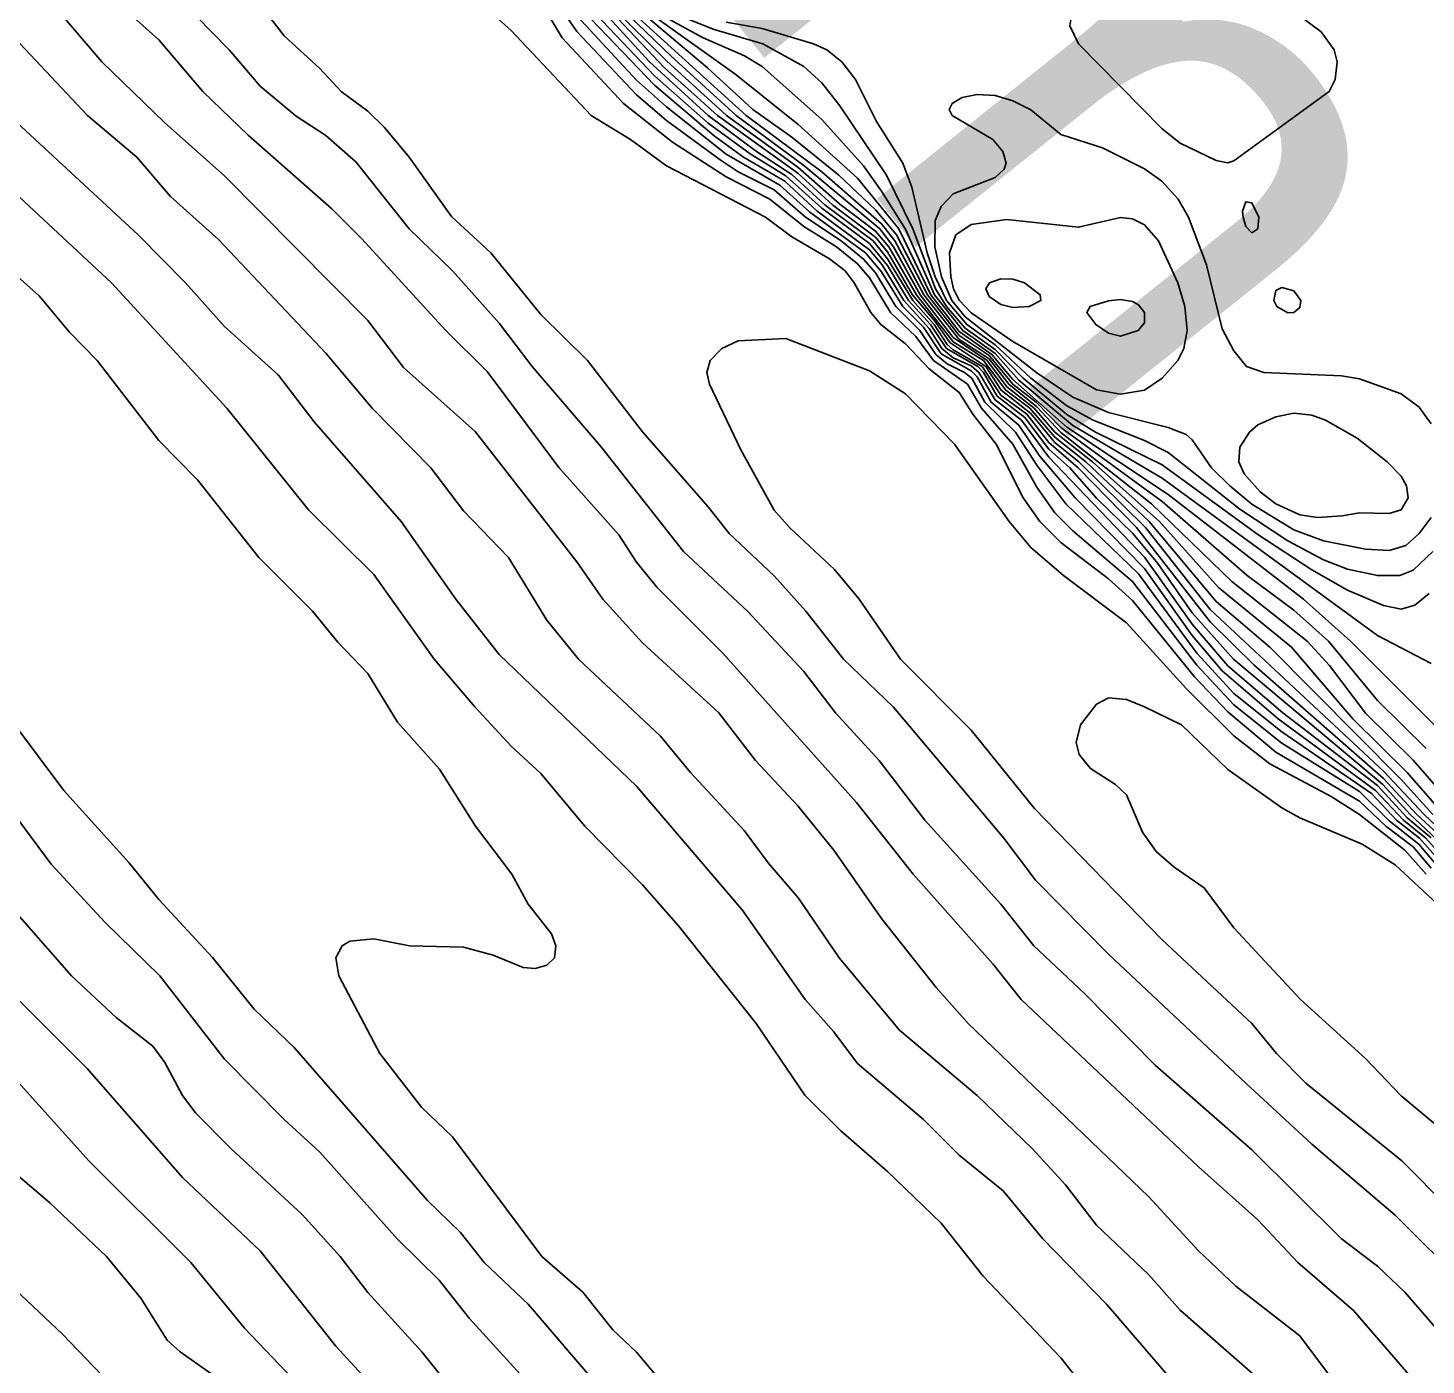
# Model space of a CAD drawing. Extents: x 474277 to 475042, y 254928 to 255625.
# Drawn here: x 474812.76 to 474830.7, y 255422.15 to 255439.31 of the extents above; entities that cross this region are included whole.
import ezdxf

# ---------------------------------------------------------------- set-up
doc = ezdxf.new("R2010")
doc.units = 0
doc.header["$MEASUREMENT"] = 0
doc.layers.add('BaseMapV2_DTM_export_MonNov09090547073261 — entities', color=1, linetype='CONTINUOUS')
doc.styles.get("Standard").update_dxf_attribs({"font": 'romans.shx'})

msp = doc.modelspace()

# ---------------------------------------------------------------- linework, layer by layer
at = {"layer": 'BaseMapV2_DTM_export_MonNov09090547073261 — entities', "color": 15, "linetype": 'Continuous', "true_color": 0xb7484b}
for points in [[(474811.217, 255441.346, 90.25), (474813.181, 255439.489, 90.25), (474813.709, 255438.876, 90.25), (474814.514, 255438.09, 90.25), (474815.281, 255437.412, 90.25), (474817.121, 255435.555, 90.25), (474817.581, 255434.95, 90.25), (474818.501, 255434.131, 90.25), (474819.804, 255432.458, 90.25), (474820.139, 255431.975, 90.25), (474820.648, 255431.417, 90.25), (474821.626, 255430.518, 90.25), (474822.098, 255429.904, 90.25), (474822.641, 255429.322, 90.25), (474823.102, 255428.753, 90.25), (474823.715, 255427.876, 90.25), (474824.415, 255426.991, 90.25), (474824.826, 255426.531, 90.25), (474827.145, 255424.307, 90.25), (474827.777, 255423.617, 90.25), (474828.262, 255423.157, 90.25), (474829.082, 255422.523, 90.25), (474829.619, 255421.807, 90.25)], [(474812.589, 255441.023, 90), (474813.21, 255440.262, 90), (474814.437, 255439.157, 90), (474815.003, 255438.492, 90), (474815.587, 255437.934, 90), (474816.661, 255436.987, 90), (474817.044, 255436.603, 90), (474818.118, 255435.429, 90), (474818.654, 255434.899, 90), (474819.574, 255433.667, 90), (474820.341, 255432.802, 90), (474820.571, 255432.453, 90), (474820.833, 255432.128, 90), (474821.68, 255431.285, 90), (474823.392, 255429.368, 90), (474824.123, 255428.448, 90), (474825.145, 255427.297, 90), (474825.506, 255426.837, 90), (474827.785, 255424.69, 90), (474828.546, 255424.012, 90), (474829.057, 255423.464, 90), (474829.772, 255422.848, 90), (474830.695, 255421.777, 90)], [(474831.165, 255428.754, 91.25), (474830.679, 255429.214, 91.25), (474830.156, 255429.771, 91.25), (474827.932, 255431.846, 91.25), (474827.105, 255432.895, 91.25), (474826.249, 255433.738, 91.25), (474825.939, 255433.987, 91.25), (474825.632, 255434.361, 91.25), (474825.251, 255434.658, 91.25), (474825.055, 255434.965, 91.25), (474824.59, 255435.272, 91.25), (474824.405, 255435.541, 91.25), (474824.113, 255435.885, 91.25), (474823.792, 255436.434, 91.25), (474823.638, 255436.623, 91.25), (474823.09, 255437.035, 91.25), (474822.641, 255437.444, 91.25), (474821.609, 255438.186, 91.25), (474820.93, 255438.799, 91.25), (474819.191, 255440.635, 91.25)], [(474831.843, 255428.053, 91), (474830.586, 255429.214, 91), (474830.156, 255429.675, 91), (474828.497, 255431.131, 91), (474827.932, 255431.688, 91), (474826.989, 255432.895, 91), (474826.237, 255433.662, 91), (474825.862, 255433.988, 91), (474825.582, 255434.352, 91), (474825.248, 255434.597, 91), (474825.007, 255434.965, 91), (474824.635, 255435.176, 91), (474824.558, 255435.247, 91), (474824.392, 255435.502, 91), (474824.116, 255435.809, 91), (474823.792, 255436.346, 91), (474823.607, 255436.575, 91), (474822.993, 255437.035, 91), (474822.565, 255437.429, 91), (474822.109, 255437.725, 91), (474821.491, 255438.186, 91), (474820.737, 255438.876, 91), (474819.268, 255440.48, 91)], [(474815.204, 255440.296, 89.5), (474816.047, 255439.208, 89.5), (474816.507, 255438.787, 89.5), (474816.778, 255438.492, 89.5), (474817.121, 255438.239, 89.5), (474817.334, 255438.032, 89.5), (474817.652, 255437.649, 89.5), (474818.194, 255436.89, 89.5), (474818.7, 255436.422, 89.5), (474819.344, 255435.632, 89.5), (474819.943, 255435.042, 89.5), (474820.648, 255434.123, 89.5), (474821.491, 255433.163, 89.5), (474821.758, 255432.818, 89.5), (474822.335, 255432.276, 89.5), (474822.744, 255431.821, 89.5), (474823.225, 255431.208, 89.5), (474823.868, 255430.589, 89.5), (474825.283, 255428.908, 89.5), (474825.693, 255428.371, 89.5), (474826.629, 255427.418, 89.5), (474828.393, 255425.764, 89.5), (474829.236, 255424.982, 89.5), (474830.309, 255424.068, 89.5), (474831.225, 255423.157, 89.5)], [(474814.284, 255440.109, 89.75), (474815.341, 255439.029, 89.75), (474815.741, 255438.56, 89.75), (474816.201, 255438.177, 89.75), (474816.584, 255437.93, 89.75), (474816.967, 255437.591, 89.75), (474817.654, 255436.729, 89.75), (474818.207, 255436.192, 89.75), (474818.808, 255435.521, 89.75), (474819.232, 255434.965, 89.75), (474820.111, 255433.938, 89.75), (474821.175, 255432.588, 89.75), (474821.993, 255431.821, 89.75), (474822.718, 255431.05, 89.75), (474823.122, 255430.518, 89.75), (474823.685, 255429.904, 89.75), (474824.269, 255429.138, 89.75), (474825.248, 255428.06, 89.75), (474825.668, 255427.528, 89.75), (474826.322, 255426.915, 89.75), (474827.229, 255425.994, 89.75), (474828.469, 255424.91, 89.75), (474829.615, 255423.77, 89.75), (474830.079, 255423.415, 89.75), (474830.433, 255423.08, 89.75), (474831.153, 255422.246, 89.75)], [(474830.894, 255428.601, 90), (474830.62, 255428.908, 90), (474830.323, 255429.138, 90), (474830.002, 255429.483, 90), (474828.852, 255430.274, 90), (474828.239, 255430.765, 90), (474827.762, 255431.285, 90), (474827.012, 255432.304, 90), (474826.082, 255433.202, 90), (474825.709, 255433.697, 90), (474825.436, 255434.122, 90), (474825.042, 255434.505, 90), (474824.874, 255434.812, 90), (474824.782, 255434.888, 90), (474824.558, 255434.996, 90), (474824.413, 255435.118, 90), (474824.205, 255435.425, 90), (474823.899, 255435.732, 90), (474823.638, 255436.166, 90), (474823.485, 255436.342, 90), (474823.198, 255436.575, 90), (474822.739, 255436.882, 90), (474822.335, 255437.232, 90), (474821.875, 255437.464, 90), (474821.645, 255437.615, 90), (474820.955, 255438.123, 90), (474820.571, 255438.452, 90), (474819.804, 255439.265, 90), (474819.344, 255439.934, 90)], [(474830.846, 255428.555, 89.75), (474830.613, 255428.831, 89.75), (474830.232, 255429.13, 89.75), (474829.849, 255429.509, 89.75), (474828.852, 255430.127, 89.75), (474828.239, 255430.622, 89.75), (474827.76, 255431.131, 89.75), (474826.935, 255432.202, 89.75), (474826.169, 255432.852, 89.75), (474825.939, 255433.085, 89.75), (474825.709, 255433.415, 89.75), (474825.401, 255433.968, 89.75), (474824.996, 255434.428, 89.75), (474824.817, 255434.735, 89.75), (474824.384, 255435.042, 89.75), (474824.156, 255435.348, 89.75), (474823.831, 255435.655, 89.75), (474823.562, 255436.101, 89.75), (474823.408, 255436.28, 89.75), (474823.137, 255436.499, 89.75), (474822.718, 255436.761, 89.75), (474822.28, 255437.112, 89.75), (474821.721, 255437.396, 89.75), (474821.031, 255437.841, 89.75), (474820.403, 255438.339, 89.75), (474819.616, 255439.182, 89.75), (474819.268, 255439.766, 89.75)], [(474830.933, 255429.214, 91.75), (474830.462, 255429.752, 91.75), (474829.766, 255430.441, 91.75), (474828.977, 255431.361, 91.75), (474828.038, 255432.128, 91.75), (474827.281, 255432.972, 91.75), (474826.422, 255433.738, 91.75), (474825.939, 255434.122, 91.75), (474825.673, 255434.428, 91.75), (474825.325, 255434.701, 91.75), (474825.071, 255435.042, 91.75), (474824.635, 255435.334, 91.75), (474824.209, 255435.885, 91.75), (474823.868, 255436.499, 91.75), (474823.693, 255436.729, 91.75), (474822.718, 255437.543, 91.75), (474821.847, 255438.186, 91.75), (474821.01, 255438.952, 91.75), (474820.265, 255439.665, 91.75)], [(474830.705, 255430.058, 92.25), (474830.079, 255430.677, 92.25), (474829.453, 255431.438, 92.25), (474829.006, 255431.834, 92.25), (474828.408, 255432.281, 92.25), (474827.319, 255433.23, 92.25), (474826.015, 255434.18, 92.25), (474825.699, 255434.505, 92.25), (474825.402, 255434.738, 92.25), (474825.095, 255435.105, 92.25), (474824.712, 255435.361, 92.25), (474824.303, 255435.885, 92.25), (474823.907, 255436.652, 92.25), (474823.638, 255436.976, 92.25), (474823.166, 255437.419, 92.25), (474822.565, 255437.905, 92.25), (474822.064, 255438.262, 92.25), (474821.48, 255438.799, 92.25), (474820.341, 255439.759, 92.25)], [(474831.153, 255429.204, 92), (474830.539, 255429.911, 92), (474829.926, 255430.515, 92), (474829.466, 255431.124, 92), (474829.18, 255431.438, 92), (474828.213, 255432.205, 92), (474827.178, 255433.202, 92), (474826.015, 255434.115, 92), (474825.709, 255434.445, 92), (474825.348, 255434.735, 92), (474825.095, 255435.063, 92), (474824.712, 255435.311, 92), (474824.256, 255435.885, 92), (474823.885, 255436.575, 92), (474823.715, 255436.795, 92), (474822.948, 255437.46, 92), (474821.978, 255438.186, 92), (474820.375, 255439.642, 92)], [(474828.239, 255437.603, 93.25), (474829.462, 255438.492, 93.25), (474829.537, 255438.646, 93.25), (474829.565, 255438.876, 93.25), (474829.524, 255439.029, 93.25), (474829.358, 255439.259, 93.25), (474828.944, 255439.566, 93.25), (474828.699, 255439.663, 93.25), (474828.469, 255439.716, 93.25), (474827.549, 255439.661, 93.25), (474826.629, 255439.695, 93.25), (474826.399, 255439.658, 93.25), (474826.218, 255439.566, 93.25), (474826.157, 255439.489, 93.25), (474826.132, 255439.336, 93.25), (474826.245, 255439.106, 93.25), (474827.319, 255438.013, 93.25), (474827.549, 255437.832, 93.25), (474828.009, 255437.607, 93.25), (474828.162, 255437.578, 93.25), (474828.239, 255437.603, 93.25)], [(474830.769, 255428.523, 89.5), (474830.539, 255428.796, 89.5), (474830.189, 255429.061, 89.5), (474829.849, 255429.386, 89.5), (474828.776, 255430.015, 89.5), (474828.162, 255430.529, 89.5), (474827.731, 255430.978, 89.5), (474826.935, 255431.959, 89.5), (474826.629, 255432.236, 89.5), (474826.015, 255432.705, 89.5), (474825.747, 255432.972, 89.5), (474825.535, 255433.278, 89.5), (474825.186, 255433.968, 89.5), (474824.888, 255434.352, 89.5), (474824.712, 255434.631, 89.5), (474824.328, 255434.933, 89.5), (474824.022, 255435.255, 89.5), (474823.705, 255435.502, 89.5), (474823.578, 255435.655, 89.5), (474823.364, 255436.039, 89.5), (474823.247, 255436.192, 89.5), (474823.048, 255436.345, 89.5), (474822.565, 255436.628, 89.5), (474822.225, 255436.882, 89.5), (474820.955, 255437.54, 89.5), (474820.491, 255437.879, 89.5), (474819.989, 255438.186, 89.5), (474818.961, 255439.277, 89.5), (474818.638, 255439.566, 89.5)], [(474830.923, 255428.66, 90.25), (474830.702, 255428.908, 90.25), (474830.413, 255429.138, 90.25), (474830.057, 255429.521, 90.25), (474828.805, 255430.441, 90.25), (474828.088, 255431.055, 90.25), (474827.702, 255431.509, 90.25), (474827.089, 255432.372, 90.25), (474826.201, 255433.278, 90.25), (474825.744, 255433.815, 90.25), (474825.478, 255434.21, 90.25), (474825.123, 255434.505, 90.25), (474824.942, 255434.832, 90.25), (474824.865, 255434.908, 90.25), (474824.482, 255435.128, 90.25), (474824.252, 255435.468, 90.25), (474823.988, 255435.732, 90.25), (474823.715, 255436.18, 90.25), (474823.508, 255436.422, 90.25), (474822.795, 255436.944, 90.25), (474822.411, 255437.293, 90.25), (474821.721, 255437.691, 90.25), (474820.955, 255438.297, 90.25), (474820.571, 255438.64, 90.25), (474819.804, 255439.464, 90.25)], [(474830.769, 255428.915, 90.5), (474830.462, 255429.172, 90.5), (474830.079, 255429.583, 90.5), (474828.867, 255430.518, 90.5), (474828.162, 255431.121, 90.5), (474827.702, 255431.655, 90.5), (474827.089, 255432.516, 90.5), (474825.862, 255433.801, 90.5), (474825.512, 255434.275, 90.5), (474825.172, 255434.535, 90.5), (474824.964, 255434.888, 90.5), (474824.865, 255434.97, 90.5), (474824.635, 255435.075, 90.5), (474824.488, 255435.195, 90.5), (474824.328, 255435.452, 90.5), (474824, 255435.809, 90.5), (474823.723, 255436.269, 90.5), (474823.562, 255436.459, 90.5), (474822.889, 255436.959, 90.5), (474822.473, 255437.342, 90.5), (474821.945, 255437.649, 90.5), (474821.568, 255437.924, 90.5), (474820.801, 255438.573, 90.5), (474819.881, 255439.532, 90.5)], [(474831.972, 255427.834, 90.75), (474830.501, 255429.214, 90.75), (474830.148, 255429.598, 90.75), (474828.232, 255431.208, 90.75), (474827.702, 255431.802, 90.75), (474827.262, 255432.435, 90.75), (474826.942, 255432.818, 90.75), (474826.475, 255433.273, 90.75), (474826.13, 255433.662, 90.75), (474825.862, 255433.902, 90.75), (474825.555, 255434.31, 90.75), (474825.198, 255434.582, 90.75), (474825.023, 255434.888, 90.75), (474824.949, 255434.965, 90.75), (474824.549, 255435.195, 90.75), (474824.344, 255435.502, 90.75), (474824.06, 255435.809, 90.75), (474823.792, 255436.259, 90.75), (474823.562, 255436.541, 90.75), (474822.948, 255436.994, 90.75), (474822.488, 255437.411, 90.75), (474822.028, 255437.692, 90.75), (474821.491, 255438.086, 90.75), (474820.801, 255438.695, 90.75), (474819.972, 255439.566, 90.75)], [(474830.789, 255429.214, 91.5), (474830.386, 255429.664, 91.5), (474828.699, 255431.361, 91.5), (474828.009, 255431.948, 91.5), (474827.15, 255432.972, 91.5), (474826.336, 255433.738, 91.5), (474825.939, 255434.056, 91.5), (474825.619, 255434.428, 91.5), (474825.309, 255434.658, 91.5), (474825.023, 255435.042, 91.5), (474824.635, 255435.28, 91.5), (474824.162, 255435.885, 91.5), (474823.808, 255436.499, 91.5), (474823.638, 255436.702, 91.5), (474823.178, 255437.047, 91.5), (474822.641, 255437.52, 91.5), (474821.727, 255438.186, 91.5), (474820.955, 255438.889, 91.5), (474820.265, 255439.573, 91.5)], [(474830.923, 255430.248, 92.5), (474829.734, 255431.438, 92.5), (474829.129, 255431.975, 92.5), (474827.395, 255433.322, 92.5), (474826.092, 255434.185, 92.5), (474825.402, 255434.798, 92.5), (474825.131, 255435.118, 92.5), (474824.712, 255435.414, 92.5), (474824.349, 255435.885, 92.5), (474823.936, 255436.729, 92.5), (474823.408, 255437.381, 92.5), (474822.641, 255438.076, 92.5), (474821.833, 255438.722, 92.5), (474820.801, 255439.454, 92.5)], [(474830.562, 255431.898, 93), (474830.386, 255431.848, 93), (474830.156, 255431.896, 93), (474829.696, 255432.093, 93), (474829.236, 255432.355, 93), (474828.546, 255432.807, 93), (474827.319, 255433.701, 93), (474826.463, 255434.122, 93), (474826.092, 255434.349, 93), (474825.531, 255434.812, 93), (474825.172, 255435.182, 93), (474824.788, 255435.455, 93), (474824.548, 255435.732, 93), (474824.407, 255435.962, 93), (474824.117, 255436.729, 93), (474823.78, 255437.419, 93), (474823.178, 255438.31, 93), (474822.948, 255438.603, 93), (474822.718, 255438.816, 93), (474822.193, 255439.106, 93), (474821.568, 255439.288, 93), (474820.955, 255439.532, 93)], [(474830.769, 255431.15, 92.75), (474830.079, 255431.512, 92.75), (474827.319, 255433.531, 92.75), (474826.169, 255434.205, 92.75), (474825.478, 255434.788, 92.75), (474825.172, 255435.129, 92.75), (474824.758, 255435.425, 92.75), (474824.396, 255435.885, 92.75), (474824.022, 255436.727, 92.75), (474823.715, 255437.212, 92.75), (474823.485, 255437.537, 92.75), (474822.948, 255438.135, 92.75), (474822.181, 255438.814, 92.75), (474821.958, 255438.952, 92.75), (474821.415, 255439.188, 92.75), (474820.955, 255439.439, 92.75)], [(474830.367, 255432.281, 93.25), (474830.079, 255432.28, 93.25), (474829.696, 255432.361, 93.25), (474829.389, 255432.48, 93.25), (474828.929, 255432.726, 93.25), (474828.316, 255433.13, 93.25), (474827.395, 255433.859, 93.25), (474827.089, 255434.013, 93.25), (474826.432, 255434.275, 93.25), (474826.092, 255434.46, 93.25), (474825.632, 255434.812, 93.25), (474825.172, 255435.243, 93.25), (474824.809, 255435.502, 93.25), (474824.548, 255435.809, 93.25), (474824.405, 255436.114, 93.25), (474824.302, 255436.422, 93.25), (474824.106, 255437.265, 93.25), (474823.988, 255437.572, 93.25), (474823.652, 255438.109, 93.25), (474823.379, 255438.646, 93.25), (474823.205, 255438.876, 93.25), (474823.012, 255439.029, 93.25), (474822.84, 255439.106, 93.25), (474822.181, 255439.3, 93.25), (474821.721, 255439.383, 93.25)], [(474812.52, 255439.249, 90.5), (474813.525, 255438.186, 90.5), (474814.157, 255437.649, 90.5), (474814.59, 255437.144, 90.5), (474815.204, 255436.594, 90.5), (474816.584, 255435.134, 90.5), (474817.176, 255434.428, 90.5), (474817.931, 255433.662, 90.5), (474818.348, 255433.112, 90.5), (474818.926, 255432.511, 90.5), (474819.421, 255431.706, 90.5), (474819.824, 255431.208, 90.5), (474820.878, 255430.219, 90.5), (474821.263, 255429.751, 90.5), (474821.951, 255429.009, 90.5), (474822.258, 255428.592, 90.5), (474822.65, 255428.141, 90.5), (474823.173, 255427.374, 90.5), (474823.945, 255426.445, 90.5), (474824.942, 255425.604, 90.5), (474825.651, 255424.921, 90.5), (474826.077, 255424.46, 90.5), (474826.475, 255423.941, 90.5), (474827.141, 255423.31, 90.5), (474827.548, 255422.85, 90.5), (474828.622, 255421.91, 90.5)], [(474812.265, 255438.416, 90.75), (474814.175, 255436.652, 90.75), (474814.782, 255436.039, 90.75), (474815.281, 255435.477, 90.75), (474815.971, 255434.856, 90.75), (474816.431, 255434.251, 90.75), (474817.551, 255432.972, 90.75), (474818.253, 255431.975, 90.75), (474818.808, 255431.268, 90.75), (474820.571, 255429.578, 90.75), (474821.928, 255427.988, 90.75), (474822.733, 255426.837, 90.75), (474823.102, 255426.423, 90.75), (474823.408, 255426.018, 90.75), (474824.252, 255425.299, 90.75), (474824.712, 255424.838, 90.75), (474825.277, 255424.384, 90.75), (474825.783, 255423.77, 90.75), (474826.601, 255422.927, 90.75), (474828.053, 255421.24, 90.75)], [(474830.444, 255432.665, 93.5), (474830.232, 255432.601, 93.5), (474829.926, 255432.62, 93.5), (474829.389, 255432.726, 93.5), (474829.006, 255432.865, 93.5), (474828.469, 255433.195, 93.5), (474828.185, 255433.432, 93.5), (474827.952, 255433.662, 93.5), (474827.702, 255434.022, 93.5), (474827.625, 255434.089, 93.5), (474827.395, 255434.18, 93.5), (474826.629, 255434.373, 93.5), (474826.169, 255434.568, 93.5), (474825.709, 255434.882, 93.5), (474824.788, 255435.603, 93.5), (474824.617, 255435.809, 93.5), (474824.484, 255436.115, 93.5), (474824.399, 255436.499, 93.5), (474824.405, 255436.836, 93.5), (474824.482, 255437.016, 93.5), (474824.635, 255437.178, 93.5), (474825.172, 255437.389, 93.5), (474825.289, 255437.495, 93.5), (474825.314, 255437.572, 93.5), (474825.274, 255437.725, 93.5), (474825.143, 255437.879, 93.5), (474824.62, 255438.186, 93.5), (474824.584, 255438.262, 93.5), (474824.623, 255438.339, 93.5), (474824.751, 255438.416, 93.5), (474824.942, 255438.455, 93.5), (474825.172, 255438.442, 93.5), (474825.402, 255438.373, 93.5), (474825.632, 255438.258, 93.5), (474826.015, 255437.941, 93.5), (474826.552, 255437.769, 93.5), (474827.089, 255437.502, 93.5), (474827.314, 255437.342, 93.5), (474827.521, 255437.112, 93.5), (474827.656, 255436.882, 93.5), (474827.886, 255436.269, 93.5), (474828.085, 255435.448, 93.5), (474828.239, 255435.163, 93.5), (474828.399, 255434.965, 93.5), (474828.622, 255434.885, 93.5), (474829.619, 255434.842, 93.5), (474829.849, 255434.804, 93.5), (474830.386, 255434.611, 93.5), (474830.616, 255434.443, 93.5), (474830.769, 255434.229, 93.5)], [(474812.52, 255437.258, 91), (474813.832, 255436.039, 91), (474815.312, 255434.428, 91), (474816.359, 255433.125, 91), (474817.197, 255432.295, 91), (474817.972, 255431.208, 91), (474818.496, 255430.595, 91), (474818.961, 255430.091, 91), (474819.344, 255429.737, 91), (474819.908, 255429.061, 91), (474820.648, 255428.311, 91), (474821.108, 255427.785, 91), (474822.105, 255426.531, 91), (474822.732, 255425.611, 91), (474823.193, 255425.151, 91), (474823.792, 255424.63, 91), (474824.482, 255423.966, 91), (474825.018, 255423.286, 91), (474826.015, 255422.24, 91), (474826.322, 255421.852, 91)], [(474828.469, 255436.681, 93.25), (474828.546, 255436.731, 93.25), (474828.558, 255436.882, 93.25), (474828.469, 255437.063, 93.25), (474828.392, 255437.078, 93.25), (474828.349, 255436.959, 93.25), (474828.356, 255436.882, 93.25), (474828.392, 255436.761, 93.25), (474828.469, 255436.681, 93.25)], [(474827.092, 255434.658, 93.75), (474826.782, 255434.61, 93.75), (474826.475, 255434.664, 93.75), (474825.402, 255435.286, 93.75), (474824.865, 255435.651, 93.75), (474824.712, 255435.816, 93.75), (474824.638, 255435.962, 93.75), (474824.603, 255436.115, 93.75), (474824.589, 255436.422, 93.75), (474824.67, 255436.652, 93.75), (474824.865, 255436.784, 93.75), (474825.325, 255436.852, 93.75), (474826.245, 255436.751, 93.75), (474826.782, 255436.876, 93.75), (474826.935, 255436.857, 93.75), (474827.089, 255436.783, 93.75), (474827.27, 255436.575, 93.75), (474827.518, 255436.039, 93.75), (474827.607, 255435.732, 93.75), (474827.64, 255435.425, 93.75), (474827.596, 255435.195, 93.75), (474827.519, 255435.042, 93.75), (474827.319, 255434.812, 93.75), (474827.092, 255434.658, 93.75)], [(474812.543, 255436.192, 91.25), (474812.904, 255435.87, 91.25), (474813.287, 255435.407, 91.25), (474813.648, 255435.042, 91.25), (474814.437, 255434.014, 91.25), (474814.933, 255433.508, 91.25), (474815.722, 255432.511, 91.25), (474816.413, 255431.821, 91.25), (474816.737, 255431.424, 91.25), (474817.121, 255431.022, 91.25), (474817.504, 255430.397, 91.25), (474818.041, 255429.793, 91.25), (474818.505, 255429.061, 91.25), (474818.971, 255428.448, 91.25), (474819.181, 255428.064, 91.25), (474819.478, 255427.681, 91.25), (474819.534, 255427.528, 91.25), (474819.516, 255427.374, 91.25), (474819.421, 255427.279, 91.25), (474819.268, 255427.238, 91.25), (474819.114, 255427.248, 91.25), (474818.731, 255427.409, 91.25), (474818.348, 255427.509, 91.25), (474817.658, 255427.525, 91.25), (474817.197, 255427.617, 91.25), (474816.891, 255427.587, 91.25), (474816.793, 255427.528, 91.25), (474816.712, 255427.374, 91.25), (474816.749, 255427.144, 91.25), (474817.276, 255426.147, 91.25), (474817.81, 255425.457, 91.25), (474818.206, 255425.074, 91.25), (474819.356, 255423.54, 91.25), (474819.882, 255423.08, 91.25), (474820.265, 255422.599, 91.25), (474820.571, 255422.312, 91.25), (474821.021, 255421.777, 91.25)], [(474825.61, 255435.732, 94), (474825.402, 255435.719, 94), (474825.248, 255435.759, 94), (474825.095, 255435.863, 94), (474825.053, 255435.962, 94), (474825.099, 255436.039, 94), (474825.248, 255436.088, 94), (474825.402, 255436.085, 94), (474825.552, 255436.039, 94), (474825.752, 255435.885, 94), (474825.759, 255435.809, 94), (474825.61, 255435.732, 94)], [(474828.929, 255435.652, 93.25), (474829.006, 255435.657, 93.25), (474829.082, 255435.719, 93.25), (474829.097, 255435.809, 93.25), (474829.006, 255435.933, 93.25), (474828.852, 255435.977, 93.25), (474828.776, 255435.94, 93.25), (474828.75, 255435.809, 93.25), (474828.788, 255435.732, 93.25), (474828.929, 255435.652, 93.25)], [(474827.011, 255435.425, 94), (474826.782, 255435.354, 94), (474826.629, 255435.391, 94), (474826.467, 255435.502, 94), (474826.352, 255435.655, 94), (474826.391, 255435.732, 94), (474826.629, 255435.806, 94), (474826.782, 255435.823, 94), (474826.935, 255435.799, 94), (474827.012, 255435.755, 94), (474827.092, 255435.655, 94), (474827.089, 255435.523, 94), (474827.011, 255435.425, 94)], [(474830.705, 255428.448, 89.25), (474830.43, 255428.754, 89.25), (474829.849, 255429.212, 89.25), (474829.485, 255429.444, 89.25), (474828.699, 255429.862, 89.25), (474828.239, 255430.224, 89.25), (474827.63, 255430.825, 89.25), (474826.859, 255431.674, 89.25), (474826.049, 255432.281, 89.25), (474825.632, 255432.638, 89.25), (474825.355, 255432.972, 89.25), (474824.65, 255433.968, 89.25), (474824.022, 255434.612, 89.25), (474823.562, 255434.906, 89.25), (474822.488, 255435.322, 89.25), (474821.875, 255435.291, 89.25), (474821.667, 255435.195, 89.25), (474821.516, 255435.042, 89.25), (474821.471, 255434.888, 89.25), (474821.508, 255434.735, 89.25), (474821.909, 255433.892, 89.25), (474822.335, 255433.118, 89.25), (474822.532, 255432.895, 89.25), (474823.112, 255432.358, 89.25), (474823.428, 255431.975, 89.25), (474823.96, 255431.208, 89.25), (474824.865, 255430.296, 89.25), (474825.68, 255429.291, 89.25), (474827.318, 255427.604, 89.25), (474828.466, 255426.531, 89.25), (474828.784, 255426.147, 89.25), (474829.159, 255425.764, 89.25), (474830.395, 255424.767, 89.25), (474830.999, 255424.155, 89.25)], [(474829.626, 255433.048, 93.75), (474829.312, 255433.023, 93.75), (474829.082, 255433.059, 93.75), (474828.776, 255433.201, 93.75), (474828.573, 255433.355, 93.75), (474828.369, 255433.585, 93.75), (474828.302, 255433.738, 93.75), (474828.316, 255433.928, 93.75), (474828.436, 255434.122, 93.75), (474828.546, 255434.216, 93.75), (474828.776, 255434.318, 93.75), (474829.006, 255434.364, 93.75), (474829.236, 255434.34, 93.75), (474829.412, 255434.275, 93.75), (474829.818, 255434.045, 93.75), (474830.204, 255433.738, 93.75), (474830.386, 255433.557, 93.75), (474830.453, 255433.432, 93.75), (474830.474, 255433.278, 93.75), (474830.386, 255433.124, 93.75), (474830.232, 255433.075, 93.75), (474829.849, 255433.085, 93.75), (474829.626, 255433.048, 93.75)], [(474830.769, 255433.025, 93.5), (474830.616, 255432.819, 93.5), (474830.444, 255432.665, 93.5)], [(474830.79, 255432.588, 93.25), (474830.539, 255432.349, 93.25), (474830.367, 255432.281, 93.25)], [(474830.743, 255432.051, 93), (474830.562, 255431.898, 93)], [(474812.214, 255430.859, 91.5), (474813.219, 255429.521, 91.5), (474814.054, 255428.597, 91.5), (474814.437, 255428.123, 91.5), (474815.127, 255427.378, 91.5), (474815.664, 255426.714, 91.5), (474816.174, 255426.224, 91.5), (474817.888, 255424.258, 91.5), (474818.31, 255423.847, 91.5), (474818.616, 255423.464, 91.5), (474819.181, 255422.927, 91.5), (474820.101, 255421.853, 91.5)], [(474830.852, 255428.064, 89), (474830.309, 255428.568, 89), (474829.882, 255428.831, 89), (474829.082, 255429.169, 89), (474828.852, 255429.299, 89), (474828.162, 255429.789, 89), (474827.567, 255430.365, 89), (474827.089, 255430.595, 89), (474826.859, 255430.687, 89), (474826.629, 255430.709, 89), (474826.475, 255430.628, 89), (474826.268, 255430.365, 89), (474826.212, 255430.135, 89), (474826.251, 255429.981, 89), (474826.399, 255429.803, 89), (474826.719, 255429.598, 89), (474826.859, 255429.464, 89), (474827.066, 255428.984, 89), (474827.242, 255428.737, 89), (474827.472, 255428.538, 89), (474827.855, 255428.271, 89), (474828.238, 255427.758, 89), (474829.093, 255426.837, 89), (474829.926, 255426.082, 89), (474830.386, 255425.603, 89), (474831.229, 255424.898, 89)], [(474812.297, 255429.598, 91.75), (474813.057, 255428.575, 91.75), (474813.747, 255427.83, 91.75), (474814.45, 255427.144, 91.75), (474815.281, 255426.072, 91.75), (474816.047, 255425.298, 91.75), (474816.507, 255424.878, 91.75), (474817.504, 255423.76, 91.75), (474818.039, 255423.234, 91.75), (474818.424, 255422.746, 91.75), (474819.344, 255421.74, 91.75)], [(474812.372, 255428.218, 92), (474813.316, 255427.144, 92), (474813.891, 255426.607, 92), (474814.36, 255426.239, 92), (474814.514, 255426.03, 92), (474814.744, 255425.605, 92), (474814.915, 255425.381, 92), (474815.357, 255424.93, 92), (474816.277, 255424.078, 92), (474816.765, 255423.54, 92), (474817.121, 255423.078, 92), (474817.814, 255422.314, 92), (474818.245, 255421.777, 92)], [(474811.782, 255427.681, 92.25), (474813.517, 255425.954, 92.25), (474814.744, 255424.554, 92.25), (474815.741, 255423.61, 92.25), (474816.71, 255422.39, 92.25), (474818.961, 255419.937, 92.25)], [(474812.367, 255426.069, 92.5), (474813.541, 255424.767, 92.5), (474814.851, 255423.464, 92.5), (474815.539, 255422.62, 92.5), (474816.431, 255421.683, 92.5)], [(474812.597, 255424.605, 92.75), (474813.041, 255424.23, 92.75), (474813.767, 255423.54, 92.75), (474814.206, 255423.004, 92.75), (474814.546, 255422.467, 92.75), (474814.712, 255422.314, 92.75), (474815.147, 255422.007, 92.75)], [(474812.214, 255423.472, 93), (474813.203, 255422.544, 93), (474814.207, 255421.496, 93)]]:
    msp.add_polyline3d(points, dxfattribs=at)

# ---------------------------------------------------------------- texts
at = {"layer": 'BaseMapV2_DTM_export_MonNov09090547073261 — entities', "color": 250, "true_color": 0x323232, "insert": (474813.111, 255450.12), "char_height": 0.2, "width": 17.61571, "attachment_point": 7, "rotation": 308.7137}
msp.add_mtext('\\fOpen Sans|i0|b0;\\H7.02279;91\\~m', dxfattribs=at)

doc.saveas('drawing.dxf')
